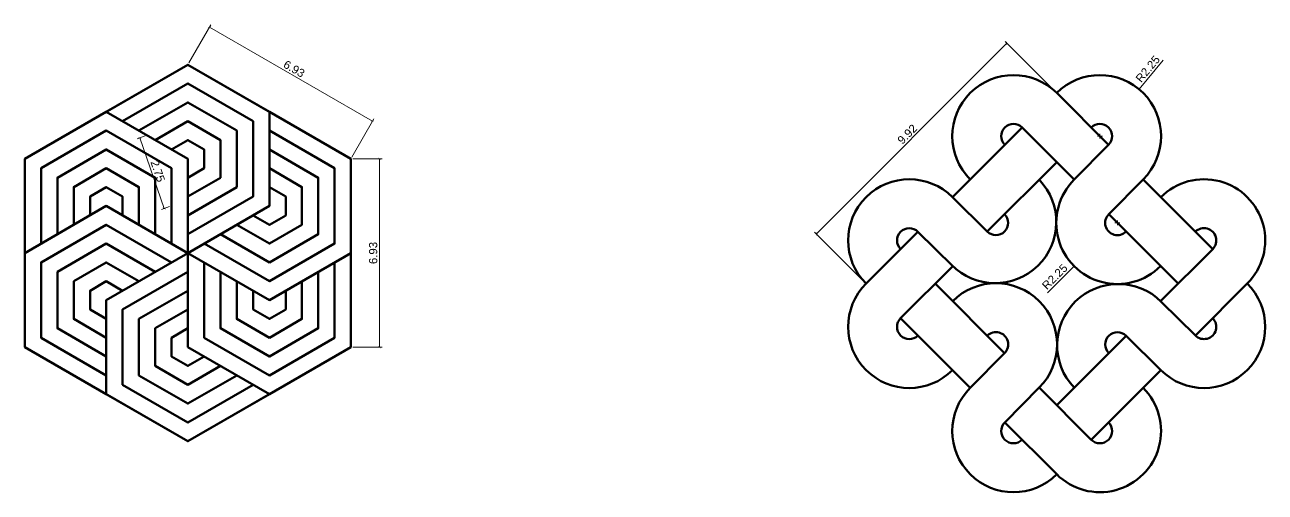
# Model space of a CAD drawing. Header units: inches. Extents: x 994 to 6777, y -637 to 5407.
# Drawn here: x 1074.42 to 1120.07, y 424.24 to 441.44 of the extents above; entities that cross this region are included whole.
import ezdxf

# ---------------------------------------------------------------- set-up
doc = ezdxf.new("R2010")
doc.units = ezdxf.units.IN
doc.header["$MEASUREMENT"] = 0
doc.linetypes.add('CENTER2', pattern=[28.575, 19.05, -3.175, 3.175, -3.175])
doc.layers.add('DIMENSIONS', color=7, linetype='Continuous')
for name, color, linetype, lineweight in [('OBJECT 0.3', 7, 'Continuous', 30), ('OBJECT 0.5', 7, 'Continuous', 60), ('OUTLINES', 7, 'Continuous', 30)]:
    doc.layers.add(name, color=color, linetype=linetype, lineweight=lineweight)
doc.styles.get("Standard").update_dxf_attribs({"font": 'arial.ttf'})
doc.dimstyles.new('ABELLA 100', dxfattribs={"dimtxt": 0.3, "dimasz": 0.085, "dimexe": 0.1, "dimexo": 0.075, "dimgap": 0.075, "dimtad": 1, "dimzin": 0, "dimdsep": 46, "dimtxsty": 'Standard', "dimblk": 'ARCHTICK', "dimcen": 0.09, "dimclrd": 7, "dimclre": 7, "dimadec": 0, "dimazin": 0, "dimtfac": 1, "dimtix": 1, "dimtofl": 0, "dimtmove": 0, "dimatfit": 3, "dimldrblk": 'OPEN30', "dimfxl": 1, "dimtolj": 1, "dimtzin": 0, "dimlwd": 0, "dimlwe": 0, "dimarcsym": 0})

# ---------------------------------------------------------------- blocks, each defined once
blk = doc.blocks.new('_ArchTick')
at = {"color": 0, "linetype": 'ByBlock', "const_width": 0.15}
blk.add_lwpolyline([(-0.5, -0.5), (0.5, 0.5)], dxfattribs=at)
blk = doc.blocks.new('*D532')
at = {"layer": 'Defpoints', "color": 0, "transparency": 16777216}
for p in [(1115.426, 439.068), (1113.987, 437.339)]:
    blk.add_point(p, dxfattribs=at)
at = {"layer": 'OBJECT 0.5', "color": 7, "linetype": 'Continuous', "lineweight": 0, "transparency": 16777216}
blk.add_line((1116.314, 440.136), (1115.426, 439.068), dxfattribs=at)
at = {"layer": 'OBJECT 0.5', "color": 7, "lineweight": 0, "transparency": 16777216}
for p, q in [((1113.897, 437.339), (1114.077, 437.339)), ((1113.987, 437.249), (1113.987, 437.429))]:
    blk.add_line(p, q, dxfattribs=at)
at = {"layer": 'OBJECT 0.5', "color": 7, "lineweight": 0, "transparency": 16777216, "xscale": 0.085, "yscale": 0.085, "zscale": 0.085, "rotation": 230.2383707260696}
blk.add_blockref('_ArchTick', (1115.426, 439.068), dxfattribs=at)
at = {"layer": 'OBJECT 0.5', "color": 0, "transparency": 16777216, "insert": (1115.749, 439.813), "char_height": 0.3, "attachment_point": 5, "rotation": 50.2384}
blk.add_mtext('\\A1;R2.25', dxfattribs=at)
blk = doc.blocks.new('_Open30')
at = {"color": 0, "linetype": 'ByBlock', "lineweight": -2}
for p, q in [((-1, 0.27), (0, 0)), ((0, 0), (-1, -0.27)), ((0, 0), (-1, 0))]:
    blk.add_line(p, q, dxfattribs=at)
blk = doc.blocks.new('*D533')
at = {"layer": 'Defpoints', "color": 0, "transparency": 16777216}
for p in [(1114.63, 434.15), (1113.039, 432.559)]:
    blk.add_point(p, dxfattribs=at)
at = {"layer": 'OBJECT 0.5', "color": 7, "lineweight": 0, "transparency": 16777216}
for p, q in [((1114.54, 434.15), (1114.72, 434.15)), ((1114.63, 434.06), (1114.63, 434.24))]:
    blk.add_line(p, q, dxfattribs=at)
at = {"layer": 'OBJECT 0.5', "color": 7, "linetype": 'Continuous', "lineweight": 0, "transparency": 16777216}
blk.add_line((1112.057, 431.577), (1113.039, 432.559), dxfattribs=at)
at = {"layer": 'OBJECT 0.5', "color": 7, "lineweight": 0, "transparency": 16777216, "xscale": 0.085, "yscale": 0.085, "zscale": 0.085, "rotation": 45.00000000104708}
blk.add_blockref('_ArchTick', (1113.039, 432.559), dxfattribs=at)
at = {"layer": 'OBJECT 0.5', "color": 0, "transparency": 16777216, "insert": (1112.327, 432.169), "char_height": 0.3, "attachment_point": 5, "rotation": 45}
blk.add_mtext('\\A1;R2.25', dxfattribs=at)
blk = doc.blocks.new('*D630')
at = {"layer": 'Defpoints', "color": 0, "transparency": 16777216}
for p in [(1080.421, 439.97), (1087.218, 437.886), (1086.421, 436.506)]:
    blk.add_point(p, dxfattribs=at)
at = {"layer": 'DIMENSIONS', "color": 7, "linetype": 'CENTER2', "lineweight": 0, "transparency": 16777216}
for p, q in [((1080.459, 440.035), (1081.268, 441.437)), ((1086.459, 436.57), (1087.268, 437.973))]:
    blk.add_line(p, q, dxfattribs=at)
at = {"layer": 'DIMENSIONS', "color": 7, "linetype": 'Continuous', "lineweight": 0, "transparency": 16777216}
blk.add_line((1081.218, 441.35), (1087.218, 437.886), dxfattribs=at)
at = {"layer": 'DIMENSIONS', "color": 7, "lineweight": 0, "transparency": 16777216, "xscale": 0.085, "yscale": 0.085, "zscale": 0.085}
for p, rotation in [((1081.218, 441.35), 149.9999999999843), ((1087.218, 437.886), 329.9999999999843)]:
    blk.add_blockref('_ArchTick', p, dxfattribs=dict(at, rotation=rotation))
at = {"layer": 'DIMENSIONS', "color": 0, "transparency": 16777216, "insert": (1084.333, 439.816), "char_height": 0.3, "attachment_point": 5, "rotation": 330}
blk.add_mtext('\\A1;6.93', dxfattribs=at)
blk = doc.blocks.new('*D626')
at = {"layer": 'Defpoints', "color": 0, "transparency": 16777216}
for p in [(1086.421, 436.506), (1086.421, 429.577), (1087.472, 429.577)]:
    blk.add_point(p, dxfattribs=at)
at = {"layer": 'DIMENSIONS', "color": 7, "linetype": 'CENTER2', "lineweight": 0, "transparency": 16777216}
for p, q in [((1086.496, 436.506), (1087.572, 436.506)), ((1086.496, 429.577), (1087.572, 429.577))]:
    blk.add_line(p, q, dxfattribs=at)
at = {"layer": 'DIMENSIONS', "color": 7, "linetype": 'Continuous', "lineweight": 0, "transparency": 16777216}
blk.add_line((1087.472, 436.506), (1087.472, 429.577), dxfattribs=at)
at = {"layer": 'DIMENSIONS', "color": 7, "lineweight": 0, "transparency": 16777216, "xscale": 0.085, "yscale": 0.085, "zscale": 0.085}
for p, rotation in [((1087.472, 436.506), 90), ((1087.472, 429.577), 270)]:
    blk.add_blockref('_ArchTick', p, dxfattribs=dict(at, rotation=rotation))
at = {"layer": 'DIMENSIONS', "color": 0, "transparency": 16777216, "insert": (1087.243, 433.041), "char_height": 0.3, "attachment_point": 5, "rotation": 90}
blk.add_mtext('\\A1;6.93', dxfattribs=at)
blk = doc.blocks.new('*D627')
at = {"layer": 'Defpoints', "color": 0, "transparency": 16777216}
for p in [(1078.921, 437.372), (1079.549, 434.679), (1079.821, 434.773)]:
    blk.add_point(p, dxfattribs=at)
at = {"layer": 'DIMENSIONS', "color": 7, "linetype": 'CENTER2', "lineweight": 0, "transparency": 16777216}
for p, q in [((1078.85, 437.347), (1078.555, 437.245)), ((1079.75, 434.749), (1079.455, 434.647))]:
    blk.add_line(p, q, dxfattribs=at)
at = {"layer": 'DIMENSIONS', "color": 7, "linetype": 'Continuous', "lineweight": 0, "transparency": 16777216}
blk.add_line((1078.649, 437.277), (1079.549, 434.679), dxfattribs=at)
at = {"layer": 'DIMENSIONS', "color": 7, "lineweight": 0, "transparency": 16777216, "xscale": 0.085, "yscale": 0.085, "zscale": 0.085}
for p, rotation in [((1078.649, 437.277), 109.1066053507618), ((1079.549, 434.679), 289.1066053507618)]:
    blk.add_blockref('_ArchTick', p, dxfattribs=dict(at, rotation=rotation))
at = {"layer": 'DIMENSIONS', "color": 0, "transparency": 16777216, "insert": (1079.315, 436.053), "char_height": 0.3, "attachment_point": 5, "rotation": 289.1066}
blk.add_mtext('\\A1;2.75', dxfattribs=at)
blk = doc.blocks.new('*D620')
at = {"layer": 'Defpoints', "color": 0, "transparency": 16777216}
for p in [(1110.567, 440.758), (1112.396, 438.93), (1105.381, 431.915)]:
    blk.add_point(p, dxfattribs=at)
at = {"layer": 'OBJECT 0.5', "color": 7, "linetype": 'Continuous', "lineweight": 0, "transparency": 16777216}
blk.add_line((1103.553, 433.743), (1110.567, 440.758), dxfattribs=at)
at = {"layer": 'OBJECT 0.5', "color": 7, "linetype": 'CENTER2', "lineweight": 0, "transparency": 16777216}
for p, q in [((1112.343, 438.983), (1110.497, 440.829)), ((1105.328, 431.968), (1103.482, 433.814))]:
    blk.add_line(p, q, dxfattribs=at)
at = {"layer": 'OBJECT 0.5', "color": 7, "lineweight": 0, "transparency": 16777216, "xscale": 0.085, "yscale": 0.085, "zscale": 0.085}
for p, rotation in [((1110.567, 440.758), 44.99999999997029), ((1103.553, 433.743), 224.9999999999702)]:
    blk.add_blockref('_ArchTick', p, dxfattribs=dict(at, rotation=rotation))
at = {"layer": 'OBJECT 0.5', "color": 0, "transparency": 16777216, "insert": (1106.899, 437.412), "char_height": 0.3, "attachment_point": 5, "rotation": 45}
blk.add_mtext('\\A1;9.92', dxfattribs=at)

msp = doc.modelspace()

# ---------------------------------------------------------------- linework, layer by layer
at = {"layer": 'OBJECT 0.3', "lineweight": 100}
for points in [[(1077.42126, 434.77349), (1080.42126, 433.04144), (1083.42126, 434.77349), (1083.42126, 438.23759), (1080.42126, 439.96964), (1077.42126, 438.23759)], [(1077.42126, 431.30938), (1080.42126, 433.04144), (1080.42126, 436.50554), (1077.42126, 438.23759), (1074.42126, 436.50554), (1074.42126, 433.04144)], [(1080.42126, 436.50554), (1080.42126, 433.04144), (1083.42126, 431.30938), (1086.42126, 433.04144), (1086.42126, 436.50554), (1083.42126, 438.23759)], [(1080.42126, 429.57733), (1080.42126, 433.04144), (1077.42126, 434.77349), (1074.42126, 433.04144), (1074.42126, 429.57733), (1077.42126, 427.84528)], [(1083.42126, 434.77349), (1080.42126, 433.04144), (1080.42126, 429.57733), (1083.42126, 427.84528), (1086.42126, 429.57733), (1086.42126, 433.04144)], [(1083.42126, 431.30938), (1080.42126, 433.04144), (1077.42126, 431.30938), (1077.42126, 427.84528), (1080.42126, 426.11323), (1083.42126, 427.84528)]]:
    msp.add_lwpolyline(points, dxfattribs=at)
at = {"layer": 'OBJECT 0.5'}
for p, q in [((1110.48654, 437.02035), (1110.48471, 437.0222)), ((1116.2212, 432.55849), (1116.21235, 432.54973)), ((1107.29042, 430.00585), (1107.28865, 430.0041))]:
    msp.add_line(p, q, dxfattribs=at)
at = {"layer": 'OBJECT 0.5', "lineweight": 100}
for p, q in [((1112.39573, 436.38396), (1109.84308, 433.8313)), ((1116.86465, 431.91505), (1114.31199, 434.4677)), ((1107.92682, 431.91505), (1110.47947, 429.36239)), ((1112.39573, 427.44613), (1114.94839, 429.99879))]:
    msp.add_line(p, q, dxfattribs=at)
for points in [[(1080.42126, 433.73426), (1082.82126, 435.1199), (1082.82126, 437.89118), (1080.42126, 439.27682), (1078.02126, 437.89118)], [(1114.30492, 437.02036), (1112.39573, 438.92954)], [(1080.42126, 434.42708), (1082.22126, 435.46631), (1082.22126, 437.54477), (1080.42126, 438.584), (1078.62126, 437.54477)], [(1080.42126, 435.1199), (1081.62126, 435.81272), (1081.62126, 437.19836), (1080.42126, 437.89118), (1079.22126, 437.19836)], [(1079.82126, 433.38785), (1079.82126, 436.15913), (1077.42126, 437.54477), (1075.02126, 436.15913), (1075.02126, 433.38785)], [(1081.02126, 433.38785), (1083.42126, 432.00221), (1085.82126, 433.38785), (1085.82126, 436.15913), (1083.42126, 437.54477)], [(1079.22126, 433.73426), (1079.22126, 435.81272), (1077.42126, 436.85195), (1075.62126, 435.81272), (1075.62126, 433.73426)], [(1080.42126, 435.81272), (1081.02126, 436.15913), (1081.02126, 436.85195), (1080.42126, 437.19836), (1079.82126, 436.85195)], [(1081.62126, 433.73426), (1083.42126, 432.69503), (1085.22126, 433.73426), (1085.22126, 435.81272), (1083.42126, 436.85195)], [(1078.62126, 434.08067), (1078.62126, 435.46631), (1077.42126, 436.15913), (1076.22126, 435.46631), (1076.22126, 434.08067)], [(1082.22126, 434.08067), (1083.42126, 433.38785), (1084.62126, 434.08067), (1084.62126, 435.46631), (1083.42126, 436.15913)], [(1118.13744, 433.18784), (1115.57771, 435.74756)], [(1078.02126, 434.42708), (1078.02126, 435.1199), (1077.42126, 435.46631), (1076.82126, 435.1199), (1076.82126, 434.42708)], [(1082.82126, 434.42708), (1083.42126, 434.08067), (1084.02126, 434.42708), (1084.02126, 435.1199), (1083.42126, 435.46631)], [(1079.82126, 432.69503), (1079.82126, 432.69503), (1077.42126, 434.08067), (1075.02126, 432.69503), (1075.02126, 429.92374), (1077.42126, 428.5381)], [(1107.29043, 433.82424), (1105.38123, 431.91505)], [(1079.22126, 432.34862), (1079.22126, 432.34862), (1077.42126, 433.38785), (1075.62126, 432.34862), (1075.62126, 430.27015), (1077.42126, 429.23092)], [(1078.62126, 432.00221), (1078.62126, 432.00221), (1077.42126, 432.69503), (1076.22126, 432.00221), (1076.22126, 430.61656), (1077.42126, 429.92374)], [(1080.42126, 432.34862), (1078.02126, 430.96297), (1078.02126, 428.19169), (1080.42126, 426.80605), (1082.82126, 428.19169)], [(1081.02126, 432.69503), (1081.02126, 429.92374), (1083.42126, 428.5381), (1085.82126, 429.92374), (1085.82126, 432.69503)], [(1081.62126, 432.34862), (1081.62126, 430.27015), (1083.42126, 429.23092), (1085.22126, 430.27015), (1085.22126, 432.34862)], [(1078.02126, 431.65579), (1077.42126, 432.00221), (1076.82126, 431.65579), (1076.82126, 430.96297), (1077.42126, 430.61656)], [(1082.22126, 432.00221), (1082.22126, 430.61656), (1083.42126, 429.92374), (1084.62126, 430.61656), (1084.62126, 432.00221)], [(1117.50104, 430.00586), (1119.41023, 431.91505)], [(1080.42126, 431.65579), (1078.62126, 430.61656), (1078.62126, 428.5381), (1080.42126, 427.49887), (1082.22126, 428.5381)], [(1082.82126, 431.65579), (1082.82126, 430.96297), (1083.42126, 430.61656), (1084.02126, 430.96297), (1084.02126, 431.65579)], [(1080.42126, 430.96297), (1079.22126, 430.27015), (1079.22126, 428.88451), (1080.42126, 428.19169), (1081.62126, 428.88451)], [(1080.42126, 430.27015), (1079.82126, 429.92374), (1079.82126, 429.23092), (1080.42126, 428.88451), (1081.02126, 429.23092)], [(1110.48654, 426.80974), (1112.39573, 424.90055)]]:
    msp.add_lwpolyline(points, dxfattribs=at)
for points in [[(1109.21375, 435.74756, -1), (1112.39573, 438.92954, -1), (1115.57771, 435.74756), (1114.31199, 434.4677, 1), (1114.94839, 433.8313)], [(1113.0392, 435.74049), (1111.12294, 437.65675, 1), (1110.48654, 437.02036)], [(1113.66852, 437.65675, -1), (1114.30492, 437.02036), (1113.0392, 435.74049, 1), (1116.22118, 432.55851)], [(1111.12294, 437.65675), (1108.56321, 435.09703), (1109.84308, 433.8313, 1), (1110.47947, 434.4677)], [(1108.56321, 435.09703, 1), (1105.38123, 431.91505, 1), (1108.56321, 428.73306)], [(1116.22825, 428.73306, 1), (1119.41023, 431.91505, 1), (1116.22825, 435.09703)], [(1107.29042, 430.00586, -1), (1106.65402, 430.64225), (1108.57058, 432.55881), (1107.28857, 433.82607)], [(1116.22088, 431.27128), (1118.13744, 433.18784, 1), (1117.50104, 433.82423)], [(1108.57028, 431.27158, -1), (1111.75226, 428.0896), (1110.48478, 426.80796)], [(1118.13744, 430.64225, -1), (1117.50104, 430.00586), (1116.24311, 431.2496, 0.98750543), (1113.0395, 428.0899)], [(1115.57771, 428.08253, -1), (1112.39573, 424.90055, -1), (1109.21375, 428.08253), (1110.47947, 429.36239, 1), (1109.84308, 429.99879)], [(1113.66852, 426.17334), (1116.22825, 428.73306), (1114.94839, 429.99879, 1), (1114.31199, 429.36239)], [(1111.75226, 428.0896), (1113.66852, 426.17334, 1), (1114.30492, 426.80973)]]:
    msp.add_lwpolyline(points, format="xyb", dxfattribs=at)
at = {"layer": 'OBJECT 0.5'}
msp.add_lwpolyline([(1106.65402, 430.64225), (1109.21375, 428.08253)], dxfattribs=at)
at = {"layer": 'OBJECT 0.5', "lineweight": 100}
for centre, radius, start, end in [((1110.1303, 434.18048), 2.25, 224.547599, 43.884311), ((1106.97222, 433.50604), 0.45, 45, 225), ((1110.80474, 426.49154), 0.45, 135, 315)]:
    msp.add_arc(centre, radius, start, end, dxfattribs=at)
at = {"layer": 'OUTLINES', "lineweight": 100}
msp.add_lwpolyline([(1086.42126, 436.50554), (1080.42126, 439.96964), (1074.42126, 436.50554), (1074.42126, 429.57733), (1080.42126, 426.11323), (1086.42126, 429.57733)], close=True, dxfattribs=at)

# ---------------------------------------------------------------- dimensions: what is measured, and where the dimension line sits
at = {"layer": 'DIMENSIONS'}
for p1, p2, distance, picture, middle in [((1080.42126, 439.96964), (1086.42126, 436.50554), 1.59437, '*D630', (1084.33258, 439.81605)), ((1078.92126, 437.37156), (1079.82126, 434.77349), -0.28773, '*D627', (1079.31498, 436.05303))]:
    dim = msp.add_aligned_dim(p1=p1, p2=p2, distance=distance, dimstyle='ABELLA 100', dxfattribs=at)
    dim.commit()
    dim.dimension.update_dxf_attribs({"geometry": picture, "text_midpoint": middle})
dim = msp.add_linear_dim(base=(1087.47172, 429.57733), p1=(1086.42126, 436.50554), p2=(1086.42126, 429.57733), angle=90, dimstyle='ABELLA 100', dxfattribs=at)
dim.commit()
dim.dimension.update_dxf_attribs({"geometry": '*D626', "text_midpoint": (1087.24345, 433.04144)})
at = {"layer": 'OBJECT 0.5', "color": 7}
dim = msp.add_aligned_dim(p1=(1105.38123, 431.91505), p2=(1112.39573, 438.92954), distance=2.58575, dimstyle='ABELLA 100', dxfattribs=at)
dim.commit()
dim.dimension.update_dxf_attribs({"geometry": '*D620', "text_midpoint": (1106.89874, 437.41204)})
at = {"layer": 'OBJECT 0.5'}
for center, mpoint, picture, middle in [((1113.98672, 437.33855), (1115.42581, 439.06816), '*D532', (1115.74886, 439.81316)), ((1114.63019, 434.1495), (1113.0392, 432.55851), '*D533', (1112.3268, 432.1688))]:
    dim = msp.add_radius_dim(center=center, mpoint=mpoint, dimstyle='ABELLA 100', dxfattribs=at)
    dim.commit()
    dim.dimension.update_dxf_attribs({"geometry": picture, "text_midpoint": middle})

doc.saveas('drawing.dxf')
